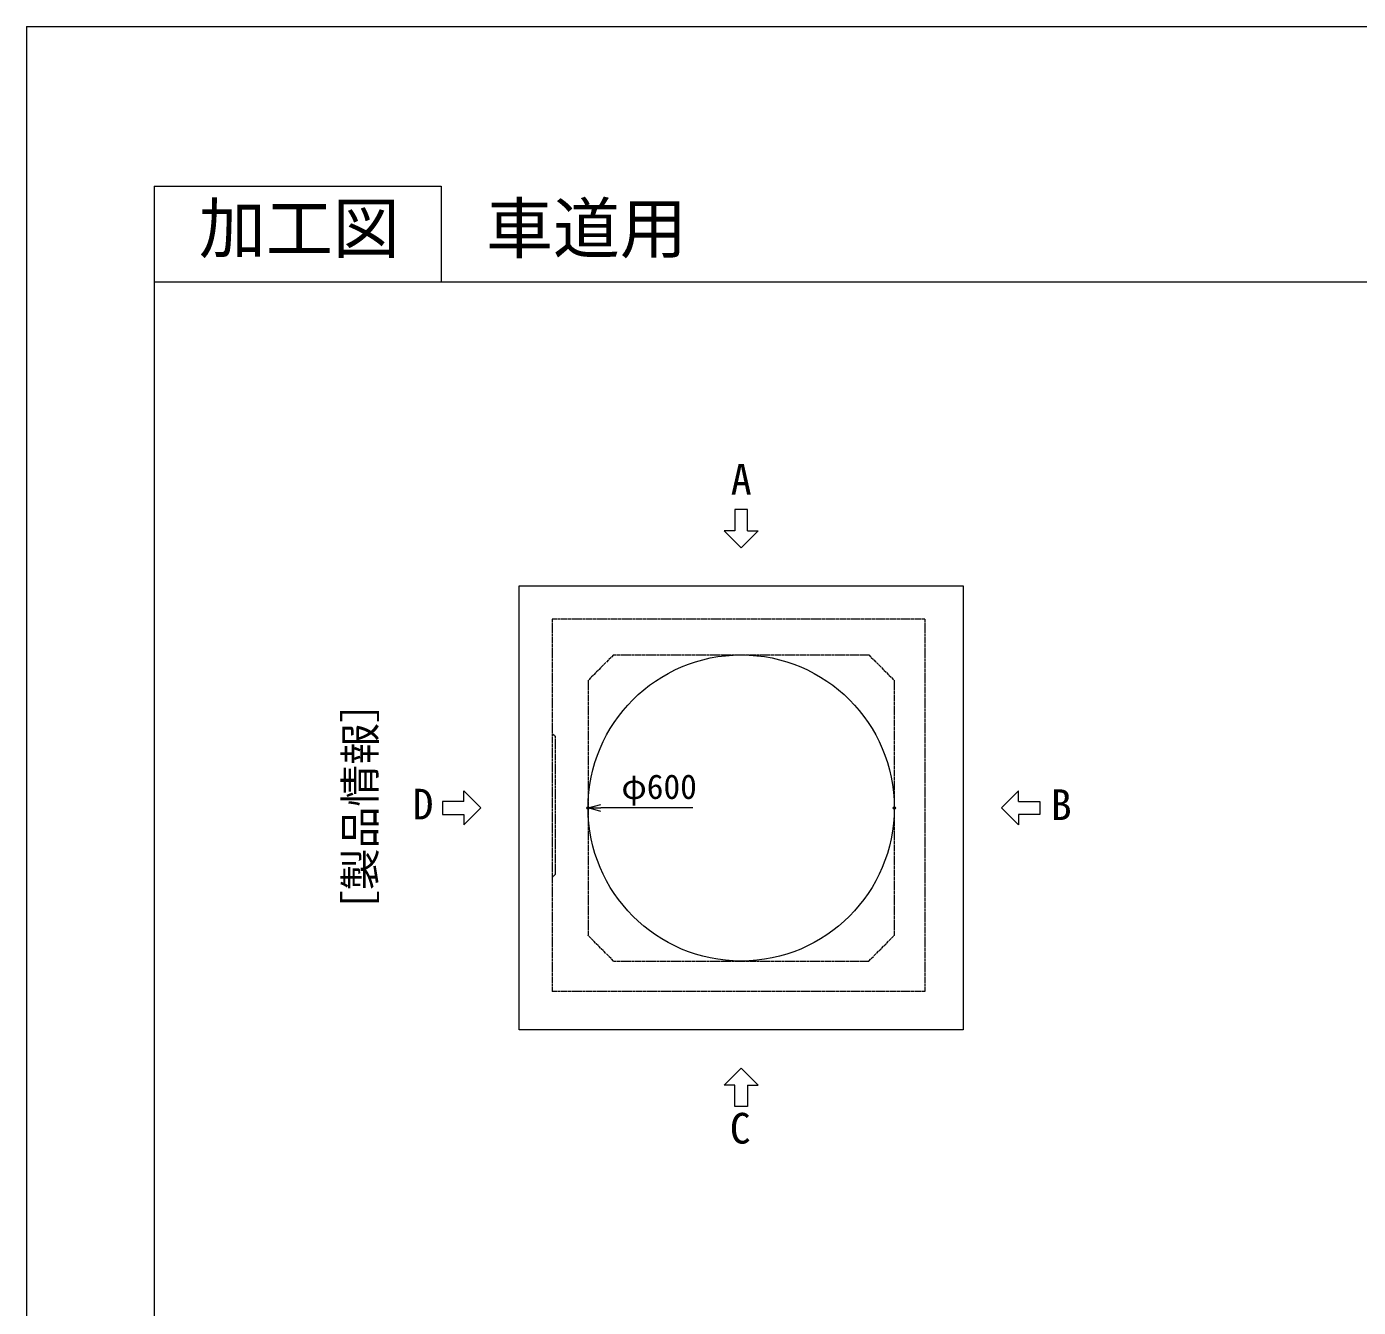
# Model space of a CAD drawing. Units: millimetres, scale not verified. Extents: x -3712 to 3712, y -2625 to 2625.
# Drawn here: x -3712 to -1103, y 115 to 2625 of the extents above; entities that cross this region are included whole.
import ezdxf
from ezdxf.enums import TextEntityAlignment as Align

# ---------------------------------------------------------------- set-up
doc = ezdxf.new("R2010")
doc.units = ezdxf.units.MM
doc.header["$LTSCALE"] = 10
doc.header["$PDMODE"] = 32
doc.header["$PDSIZE"] = 5
doc.linetypes.add('LONG_DASHED1', pattern=[7, 6, -1])
for name, color, linetype, lineweight in [('0-0_D-TTL', 7, 'Continuous', 9), ('0-1_Defpoints', 7, 'Continuous', 9), ('0-3_D-TTL-TXT', 7, 'Continuous', 9), ('0-4_D-STR-TXT', 7, 'Continuous', 9), ('0-5_D-STR-DIM', 3, 'Continuous', 9), ('0-6_0', 7, 'Continuous', 9), ('0-7_D-STR', 7, 'LONG_DASHED1', 9), ('0-8_D-STR-STR1', 7, 'Continuous', 9)]:
    doc.layers.add(name, color=color, linetype=linetype, lineweight=lineweight)
doc.styles.add('ＭＳ ゴシック', font='')
doc.styles.get('ＭＳ ゴシック').set_extended_font_data('MS Gothic')

# ---------------------------------------------------------------- blocks, each defined once
blk = doc.blocks.new('A$C4DE05FD1')
at = {"layer": '0-0_D-TTL', "color": 134}
for p, q in [((2000, 39500), (2000, 2000)), ((2000, 38000), (57400, 38000))]:
    blk.add_line(p, q, dxfattribs=at)
blk.add_lwpolyline([(2000, 39500), (6500, 39500), (6500, 38000)], dxfattribs=at)
at = {"layer": '0-1_Defpoints', "color": 134}
for q in [(0, 0), (59400, 42000)]:
    blk.add_line((0, 42000), q, dxfattribs=at)
at = {"layer": '0-3_D-TTL-TXT', "style": 'ＭＳ ゴシック'}
blk.add_text('加工図', height=769.7, dxfattribs=at).set_placement((2699.92, 38223.71), align=Align.BOTTOM_LEFT)
blk = doc.blocks.new('_Open30')
at = {"layer": '0-6_0'}
blk.add_line((0, 0), (-10, 0), dxfattribs=at)
blk.add_lwpolyline([(-10, 2.679), (0, 0), (-10, -2.679)], dxfattribs=at)
blk = doc.blocks.new('A$C70CC1A47')
at = {"layer": '0-8_D-STR-STR1', "linetype": 'LONG_DASHED1'}
for p, q in [((0, 1410), (60, 1350)), ((60, -1350), (60, 1350)), ((60, -1350), (0, -1410))]:
    blk.add_line(p, q, dxfattribs=at)
blk = doc.blocks.new('A$C74415415')
at = {"layer": '0-7_D-STR'}
for p, q in [((3600, 3700), (3600, -3600)), ((-2500, 3000), (-3000, 2500)), ((-2500, 3000), (2500, 3000)), ((-3000, 2500), (-3000, -2500)), ((-2500, -3000), (-3000, -2500)), ((2500, -3000), (3000, -2500)), ((-2500, -3000), (2500, -3000)), ((3600, -3600), (-3700, -3600))]:
    blk.add_line(p, q, dxfattribs=at)
at = {"layer": '0-7_D-STR', "linetype": 'Continuous'}
blk.add_lwpolyline([(-4350, 4350), (4350, 4350), (4350, -4350), (-4350, -4350)], close=True, dxfattribs=at)
at = {"layer": '0-7_D-STR'}
for points in [[(3600, 3700), (-3700, 3700), (-3700, -3600)], [(2500, 3000), (3000, 2500), (3000, -2500)]]:
    blk.add_lwpolyline(points, dxfattribs=at)
at = {"layer": '0-7_D-STR', "linetype": 'Continuous'}
blk.add_circle((0, 0), 3000, dxfattribs=at)
at = {"layer": '0-8_D-STR-STR1'}
blk.add_blockref('A$C70CC1A47', (-3700, 50), dxfattribs=at)
blk = doc.blocks.new('A$C13A32EE1')
at = {"layer": '0-4_D-STR-TXT'}
for p, q in [((75, 200), (75, 450)), ((0, 0), (-200, 200)), ((-75, 200), (-200, 200)), ((0, 0), (200, 200)), ((75, 200), (200, 200))]:
    blk.add_line(p, q, dxfattribs=at)
blk.add_lwpolyline([(75, 450), (-75, 450), (-75, 200)], dxfattribs=at)
blk = doc.blocks.new('A$C0E1E3B82')
at = {"layer": '0-4_D-STR-TXT', "xscale": 1.666667, "yscale": 1.666667}
blk.add_blockref('A$C13A32EE1', (0, 5100), dxfattribs=at)
at = {"layer": '0-4_D-STR-TXT', "yscale": 1.666667}
for p, xscale, rotation in [((-5100, 0), 1.666667, 90), ((5100, 0), -1.666667, 270), ((0, -5100), -1.666667, 180)]:
    blk.add_blockref('A$C13A32EE1', p, dxfattribs=dict(at, xscale=xscale, rotation=rotation))
at = {"layer": '0-4_D-STR-TXT', "style": 'ＭＳ ゴシック'}
for s, p in [('A', (-203.7, 5961.6)), ('D', (-6437.9, -405.8)), ('B', (6066.5, -417.1)), ('C', (-223.1, -6757.7))]:
    blk.add_text(s, height=601.3, dxfattribs=at).set_placement(p, align=Align.BOTTOM_LEFT)
blk.add_text('［製品情報］', height=601.3, rotation=90, dxfattribs=at).set_placement((-6984.9, -2434.2), align=Align.BOTTOM_LEFT)

msp = doc.modelspace()

# ---------------------------------------------------------------- linework, layer by layer
at = {"layer": '0-1_Defpoints'}
for p in [(-2612.5, 1093.75), (-2012.5, 1093.75)]:
    msp.add_point(p, dxfattribs=at)
at = {"layer": '0-5_D-STR-DIM'}
msp.add_line((-2407.27, 1093.75), (-2587.5, 1093.75), dxfattribs=at)

# ---------------------------------------------------------------- block references
at = {"layer": '0-0_D-TTL', "xscale": 0.125, "yscale": 0.125}
msp.add_blockref('A$C4DE05FD1', (-3712.5, -2625), dxfattribs=at)
at = {"layer": '0-4_D-STR-TXT', "xscale": 0.1, "yscale": 0.1}
msp.add_blockref('A$C0E1E3B82', (-2312.5, 1093.75), dxfattribs=at)
at = {"layer": '0-5_D-STR-DIM', "xscale": 2.5, "yscale": 2.5, "rotation": 180}
msp.add_blockref('_Open30', (-2612.5, 1093.75), dxfattribs=at)
at = {"layer": '0-7_D-STR', "xscale": 0.1, "yscale": 0.1}
msp.add_blockref('A$C74415415', (-2312.5, 1093.75), dxfattribs=at)

# ---------------------------------------------------------------- texts
at = {"layer": '0-3_D-TTL-TXT', "style": 'ＭＳ ゴシック'}
msp.add_text('車道用', height=96.19, dxfattribs=at).set_placement((-2812.51, 2152.96), align=Align.BOTTOM_LEFT)
at = {"layer": '0-5_D-STR-DIM', "style": 'ＭＳ ゴシック'}
msp.add_text('φ600', height=48.09, dxfattribs=at).set_placement((-2547.19, 1097), align=Align.BOTTOM_LEFT)

doc.saveas('drawing.dxf')
